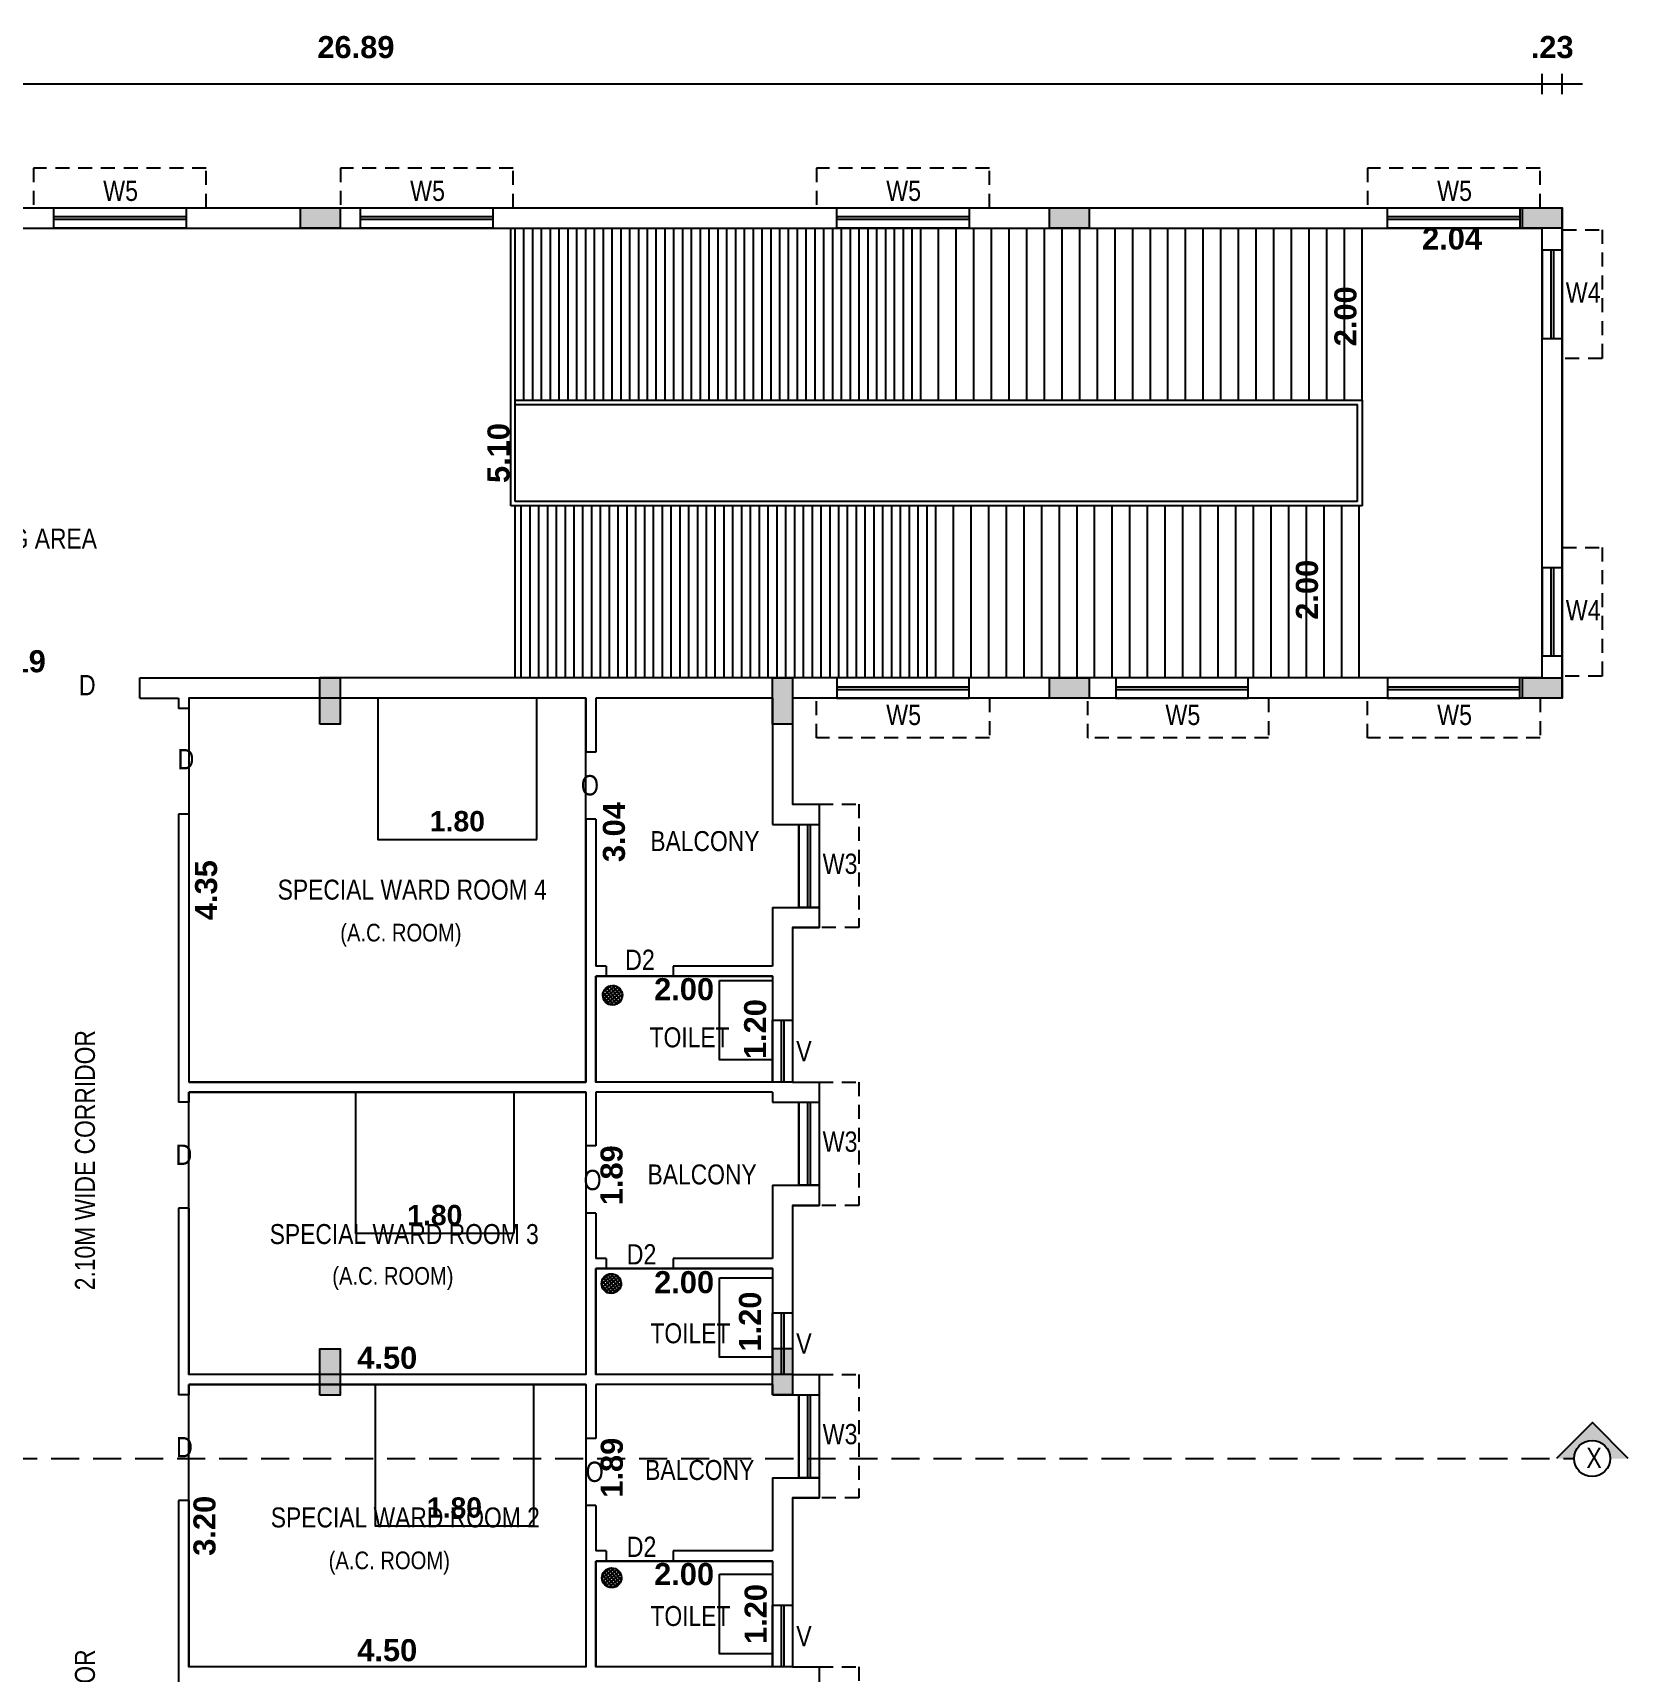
# Model space of a CAD drawing. Header units: metres. Extents: x 1336 to 1656, y -163 to -53.
# Drawn here: x 1515.92 to 1534.01, y -126.99 to -108.41 of the extents above; entities that cross this region are included whole.
import ezdxf

# ---------------------------------------------------------------- set-up
doc = ezdxf.new("R2010")
doc.units = ezdxf.units.M
doc.header["$PDMODE"] = 3
doc.header["$PDSIZE"] = -15
doc.linetypes.add('HIDDEN', pattern=[9.525, 6.35, -3.175])
for name, color, linetype in [('.', 7, 'Continuous'), ('BLK_1_FLR_2_BLT_UP_AREA', 12, 'Continuous'), ('BLK_1_FLR_2_REGULAR_ROOM_12', 7, 'Continuous'), ('BLK_1_FLR_2_REGULAR_ROOM_13', 7, 'Continuous'), ('BLK_1_FLR_2_REGULAR_ROOM_14', 7, 'Continuous'), ('BLK_1_FLR_2_ROOF_AREA', 54, 'Continuous'), ('BLK_1_FLR_2_ROOM_12_LIGHT_VENTILATION_1', 7, 'Continuous'), ('BLK_1_FLR_2_ROOM_13_LIGHT_VENTILATION_1', 7, 'Continuous'), ('BLK_1_FLR_2_ROOM_14_LIGHT_VENTILATION_1', 7, 'Continuous'), ('BLK_1_FLR_2_WASH', 60, 'Continuous'), ('BLK_1_FLR_2_WC_BATH', 3, 'Continuous'), ('TOILET_VENTILATION', 7, 'Continuous')]:
    doc.layers.add(name, color=color, linetype=linetype)
doc.styles.add('Ar Bold', font='arialbd.ttf')
doc.styles.add('style5', font='swissc.ttf')
doc.dimstyles.new('~dimensions', dxfattribs={"dimtxt": 0.25, "dimasz": 0.17, "dimexe": 0.05, "dimexo": 0.0625, "dimgap": 0.06, "dimtad": 1, "dimzin": 4, "dimdsep": 46, "dimtxsty": 'Ar Bold', "dimcen": 0.09, "dimse1": 1, "dimse2": 1, "dimsd1": 1, "dimsd2": 1, "dimclrt": 71, "dimadec": 0, "dimazin": 0, "dimtfac": 1, "dimtix": 1, "dimtofl": 0, "dimtmove": 2, "dimatfit": 3, "dimfxl": 0, "dimtolj": 1, "dimtzin": 0, "dimarcsym": 0})
pattern_1 = [(38.805684, (37.001736, -253.345343), (-0.0198971256, 0.02474200664), []), (128.805684, (37.001736, -253.345343), (-0.02474200664, -0.0198971256), [])]
pattern_2 = [(38.805684, (36.997586, -250.010665), (-0.0198971256, 0.02474200664), []), (128.805684, (36.997586, -250.010665), (-0.02474200664, -0.0198971256), [])]
pattern_3 = [(38.805684, (37.01211, -246.742898), (-0.0198971256, 0.02474200664), []), (128.805684, (37.01211, -246.742898), (-0.02474200664, -0.0198971256), [])]

# ---------------------------------------------------------------- blocks, each defined once
blk = doc.blocks.new('*D1265')
at = {"layer": 'Defpoints', "color": 0}
for p in [(1517.691, -126.934), (1522.191, -126.934), (1522.191, -126.934)]:
    blk.add_point(p, dxfattribs=at)
at = {"color": 71, "insert": (1519.941, -126.746), "char_height": 0.25, "attachment_point": 5, "style": 'Ar Bold'}
blk.add_mtext('\\A1;4.50', dxfattribs=at)
blk = doc.blocks.new('*D1267')
at = {"layer": 'Defpoints', "color": 0}
for p in [(1517.691, -123.734), (1518.059, -123.734), (1517.691, -126.934)]:
    blk.add_point(p, dxfattribs=at)
at = {"color": 71, "insert": (1517.871, -125.334), "char_height": 0.25, "attachment_point": 5, "rotation": 90, "style": 'Ar Bold'}
blk.add_mtext('\\A1;3.20', dxfattribs=at)
blk = doc.blocks.new('*D1269')
at = {"layer": 'Defpoints', "color": 0}
for p in [(1522.306, -125.734), (1524.306, -125.734), (1524.306, -126.07)]:
    blk.add_point(p, dxfattribs=at)
at = {"color": 71, "insert": (1523.306, -125.883), "char_height": 0.25, "attachment_point": 5, "style": 'Ar Bold'}
blk.add_mtext('\\A1;2.00', dxfattribs=at)
blk = doc.blocks.new('*D1270')
at = {"layer": 'Defpoints', "color": 0}
for p in [(1522.306, -123.734), (1522.676, -123.734), (1522.306, -125.619)]:
    blk.add_point(p, dxfattribs=at)
at = {"color": 71, "insert": (1522.488, -124.676), "char_height": 0.25, "attachment_point": 5, "rotation": 90, "style": 'Ar Bold'}
blk.add_mtext('\\A1;1.89', dxfattribs=at)
blk = doc.blocks.new('*D1271')
at = {"layer": 'Defpoints', "color": 0}
for p in [(1517.691, -123.619), (1522.191, -123.619), (1522.191, -123.619)]:
    blk.add_point(p, dxfattribs=at)
at = {"color": 71, "insert": (1519.941, -123.431), "char_height": 0.25, "attachment_point": 5, "style": 'Ar Bold'}
blk.add_mtext('\\A1;4.50', dxfattribs=at)
blk = doc.blocks.new('*D1272')
at = {"layer": 'Defpoints', "color": 0}
for p in [(1522.306, -122.419), (1524.306, -122.419), (1524.306, -122.762)]:
    blk.add_point(p, dxfattribs=at)
at = {"color": 71, "insert": (1523.306, -122.574), "char_height": 0.25, "attachment_point": 5, "style": 'Ar Bold'}
blk.add_mtext('\\A1;2.00', dxfattribs=at)
blk = doc.blocks.new('*D1273')
at = {"layer": 'Defpoints', "color": 0}
for p in [(1522.306, -120.419), (1522.673, -120.419), (1522.306, -122.304)]:
    blk.add_point(p, dxfattribs=at)
at = {"color": 71, "insert": (1522.485, -121.361), "char_height": 0.25, "attachment_point": 5, "rotation": 90, "style": 'Ar Bold'}
blk.add_mtext('\\A1;1.89', dxfattribs=at)
blk = doc.blocks.new('*D1274')
at = {"layer": 'Defpoints', "color": 0}
for p in [(1517.691, -115.954), (1518.023, -115.954), (1517.691, -120.304)]:
    blk.add_point(p, dxfattribs=at)
at = {"color": 71, "insert": (1517.889, -118.129), "char_height": 0.25, "attachment_point": 5, "rotation": 90, "style": 'Ar Bold'}
blk.add_mtext('\\A1;4.35', dxfattribs=at)
blk = doc.blocks.new('*D1275')
at = {"layer": 'Defpoints', "color": 0}
for p in [(1522.306, -119.104), (1524.306, -119.104), (1524.306, -119.441)]:
    blk.add_point(p, dxfattribs=at)
at = {"color": 71, "insert": (1523.306, -119.253), "char_height": 0.25, "attachment_point": 5, "style": 'Ar Bold'}
blk.add_mtext('\\A1;2.00', dxfattribs=at)
blk = doc.blocks.new('*D1276')
at = {"layer": 'Defpoints', "color": 0}
for p in [(1522.306, -115.954), (1522.7, -115.954), (1522.306, -118.989)]:
    blk.add_point(p, dxfattribs=at)
at = {"color": 71, "insert": (1522.512, -117.471), "char_height": 0.25, "attachment_point": 5, "rotation": 90, "style": 'Ar Bold'}
blk.add_mtext('\\A1;3.04', dxfattribs=at)
blk = doc.blocks.new('*D1299')
at = {"layer": 'Defpoints', "color": 0}
for p in [(1510.041, -115.724), (1521.226, -115.724), (1521.226, -115.724)]:
    blk.add_point(p, dxfattribs=at)
at = {"color": 71, "insert": (1515.634, -115.536), "char_height": 0.25, "attachment_point": 5, "style": 'Ar Bold'}
blk.add_mtext('\\A1;11.19', dxfattribs=at)
blk = doc.blocks.new('*D746')
at = {"layer": 'Defpoints', "color": 0}
for p in [(1506.141, -108.875), (1533.031, -108.762), (1533.031, -108.875)]:
    blk.add_point(p, dxfattribs=at)
at = {"color": 71, "insert": (1519.586, -108.574), "char_height": 0.25, "attachment_point": 5, "style": 'Ar Bold'}
blk.add_mtext('\\A1;26.89', dxfattribs=at)
blk = doc.blocks.new('*D747')
at = {"layer": 'Defpoints', "color": 0}
for p in [(1533.031, -108.875), (1533.261, -108.762), (1533.261, -108.875)]:
    blk.add_point(p, dxfattribs=at)
at = {"color": 71, "insert": (1533.146, -108.574), "char_height": 0.25, "attachment_point": 5, "style": 'Ar Bold'}
blk.add_mtext('\\A1;.23', dxfattribs=at)
blk = doc.blocks.new('*D750')
at = {"layer": 'Defpoints', "color": 0}
for p in [(1510.041, -115.724), (1521.226, -115.724), (1521.226, -115.724)]:
    blk.add_point(p, dxfattribs=at)
at = {"color": 71, "insert": (1515.634, -115.536), "char_height": 0.25, "attachment_point": 5, "style": 'Ar Bold'}
blk.add_mtext('\\A1;11.19', dxfattribs=at)
blk = doc.blocks.new('*D751')
at = {"layer": 'Defpoints', "color": 0}
for p in [(1510.041, -115.724), (1521.226, -115.724), (1521.226, -115.724)]:
    blk.add_point(p, dxfattribs=at)
at = {"color": 71, "insert": (1515.634, -115.536), "char_height": 0.25, "attachment_point": 5, "style": 'Ar Bold'}
blk.add_mtext('\\A1;11.19', dxfattribs=at)
blk = doc.blocks.new('*D799')
at = {"layer": 'Defpoints', "color": 0}
for p in [(1524.306, -125.734), (1524.306, -126.934), (1524.306, -126.934)]:
    blk.add_point(p, dxfattribs=at)
at = {"color": 71, "insert": (1524.119, -126.334), "char_height": 0.25, "attachment_point": 5, "rotation": 90, "style": 'Ar Bold'}
blk.add_mtext('\\A1;1.20', dxfattribs=at)
blk = doc.blocks.new('*D800')
at = {"layer": 'Defpoints', "color": 0}
for p in [(1524.306, -122.419), (1524.243, -123.619), (1524.306, -123.619)]:
    blk.add_point(p, dxfattribs=at)
at = {"color": 71, "insert": (1524.055, -123.019), "char_height": 0.25, "attachment_point": 5, "rotation": 90, "style": 'Ar Bold'}
blk.add_mtext('\\A1;1.20', dxfattribs=at)
blk = doc.blocks.new('*D801')
at = {"layer": 'Defpoints', "color": 0}
for p in [(1524.243, -119.104), (1524.243, -120.304), (1524.3, -120.304)]:
    blk.add_point(p, dxfattribs=at)
at = {"color": 71, "insert": (1524.113, -119.704), "char_height": 0.25, "attachment_point": 5, "rotation": 90, "style": 'Ar Bold'}
blk.add_mtext('\\A1;1.20', dxfattribs=at)
blk = doc.blocks.new('*D802')
at = {"layer": 'Defpoints', "color": 0}
for p in [(1521.391, -110.624), (1521.391, -110.624), (1521.391, -115.724)]:
    blk.add_point(p, dxfattribs=at)
at = {"color": 71, "insert": (1521.204, -113.174), "char_height": 0.25, "attachment_point": 5, "rotation": 90, "style": 'Ar Bold'}
blk.add_mtext('\\A1;5.10', dxfattribs=at)
blk = doc.blocks.new('*D803')
at = {"layer": 'Defpoints', "color": 0}
for p in [(1530.941, -110.624), (1530.991, -110.624), (1530.941, -112.624)]:
    blk.add_point(p, dxfattribs=at)
at = {"color": 71, "insert": (1530.804, -111.624), "char_height": 0.25, "attachment_point": 5, "rotation": 90, "style": 'Ar Bold'}
blk.add_mtext('\\A1;2.00', dxfattribs=at)
blk = doc.blocks.new('*D804')
at = {"layer": 'Defpoints', "color": 0}
for p in [(1530.941, -113.724), (1530.556, -115.724), (1530.941, -115.724)]:
    blk.add_point(p, dxfattribs=at)
at = {"color": 71, "insert": (1530.368, -114.724), "char_height": 0.25, "attachment_point": 5, "rotation": 90, "style": 'Ar Bold'}
blk.add_mtext('\\A1;2.00', dxfattribs=at)
blk = doc.blocks.new('*D805')
at = {"layer": 'Defpoints', "color": 0}
for p in [(1530.991, -110.624), (1533.031, -110.624), (1533.031, -110.932)]:
    blk.add_point(p, dxfattribs=at)
at = {"color": 71, "insert": (1532.011, -110.744), "char_height": 0.25, "attachment_point": 5, "style": 'Ar Bold'}
blk.add_mtext('\\A1;2.04', dxfattribs=at)

msp = doc.modelspace()

# ---------------------------------------------------------------- hatches: boundary and pattern name
at = {"layer": '.'}
h = msp.add_hatch(color=256, dxfattribs=at)
h.dxf.hatch_style = 1
h.paths.add_polyline_path([(1518.9562, -110.3938), (1518.9562, -110.6238), (1519.4062, -110.6238), (1519.4062, -110.3938)])
h = msp.add_hatch(color=256, dxfattribs=at)
h.dxf.hatch_style = 1
h.paths.add_polyline_path([(1527.4492, -110.3938), (1527.4492, -110.6238), (1527.8992, -110.6238), (1527.8992, -110.3938)])
h = msp.add_hatch(color=256, dxfattribs=at)
h.dxf.hatch_style = 1
h.paths.add_polyline_path([(1532.8112, -110.3938), (1532.8112, -110.6238), (1533.2612, -110.6238), (1533.2612, -110.3938)])
h = msp.add_hatch(color=256, dxfattribs=at)
h.dxf.hatch_style = 1
h.paths.add_polyline_path([(1519.4062, -115.7238), (1519.1762, -115.7238), (1519.1762, -116.2488), (1519.4062, -116.2488)])
h = msp.add_hatch(color=256, dxfattribs=at)
h.dxf.hatch_style = 1
h.paths.add_polyline_path([(1524.5362, -115.7238), (1524.3062, -115.7238), (1524.3062, -116.2488), (1524.5362, -116.2488)])
h = msp.add_hatch(color=256, dxfattribs=at)
h.dxf.hatch_style = 1
h.paths.add_polyline_path([(1527.4492, -115.7238), (1527.4492, -115.9538), (1527.8992, -115.9538), (1527.8992, -115.7238)])
h = msp.add_hatch(color=256, dxfattribs=at)
h.dxf.hatch_style = 1
h.paths.add_polyline_path([(1532.8112, -115.7238), (1532.8112, -115.9538), (1533.2612, -115.9538), (1533.2612, -115.7238)])
h = msp.add_hatch(color=256, dxfattribs=at)
h.dxf.hatch_style = 1
h.paths.add_polyline_path([(1519.4062, -123.3288), (1519.1762, -123.3288), (1519.1762, -123.8538), (1519.4062, -123.8538)])
h = msp.add_hatch(color=256, dxfattribs=at)
h.dxf.hatch_style = 1
h.paths.add_polyline_path([(1524.5362, -123.3238), (1524.3062, -123.3238), (1524.3062, -123.8488), (1524.5362, -123.8488)])
msp.add_hatch(color=256).paths.add_polyline_path([(1533.6014, -124.165), (1533.1947, -124.5717), (1533.3934, -124.5717, -1), (1533.8027, -124.5717), (1534.008, -124.5717)])
at = {"layer": 'BLK_1_FLR_2_WASH'}
h = msp.add_hatch(dxfattribs=at)
h.set_pattern_fill('ANSI37', color=60, scale=0.01, angle=-6.19432)
h.set_pattern_definition(pattern_3)
edge = h.paths.add_edge_path()
edge.add_arc((1522.4957, -119.3208), 0.1112, 11.71868, 371.71868)
h.paths.add_polyline_path([(1522.474, -119.2823), (1522.6065, -119.3123), (1522.4582, -119.279), (1522.4741, -119.283)], flags=16)
h = msp.add_hatch(dxfattribs=at)
h.set_pattern_fill('ANSI37', color=60, scale=0.01, angle=-6.19432)
h.set_pattern_definition(pattern_3)
edge = h.paths.add_edge_path()
edge.add_arc((1522.4957, -119.3208), 0.1112, 11.71868, 371.71868)
h.paths.add_polyline_path([(1522.474, -119.2823), (1522.6065, -119.3123), (1522.4582, -119.279), (1522.4741, -119.283)], flags=16)
h = msp.add_hatch(dxfattribs=at)
h.set_pattern_fill('ANSI37', color=60, scale=0.01, angle=-6.19432)
h.set_pattern_definition(pattern_2)
edge = h.paths.add_edge_path()
edge.add_arc((1522.4811, -122.5886), 0.1112, 11.71868, 371.71868)
h.paths.add_polyline_path([(1522.4595, -122.55), (1522.592, -122.5801), (1522.4437, -122.5467), (1522.4596, -122.5507)], flags=16)
h = msp.add_hatch(dxfattribs=at)
h.set_pattern_fill('ANSI37', color=60, scale=0.01, angle=-6.19432)
h.set_pattern_definition(pattern_2)
edge = h.paths.add_edge_path()
edge.add_arc((1522.4811, -122.5886), 0.1112, 11.71868, 371.71868)
h.paths.add_polyline_path([(1522.4595, -122.55), (1522.592, -122.5801), (1522.4437, -122.5467), (1522.4596, -122.5507)], flags=16)
h = msp.add_hatch(dxfattribs=at)
h.set_pattern_fill('ANSI37', color=60, scale=0.01, angle=-6.19432)
h.set_pattern_definition(pattern_1)
edge = h.paths.add_edge_path()
edge.add_arc((1522.4853, -125.9232), 0.1112, 11.71868, 371.71868)
h.paths.add_polyline_path([(1522.4636, -125.8847), (1522.5962, -125.9147), (1522.4479, -125.8814), (1522.4638, -125.8854)], flags=16)
h = msp.add_hatch(dxfattribs=at)
h.set_pattern_fill('ANSI37', color=60, scale=0.01, angle=-6.19432)
h.set_pattern_definition(pattern_1)
edge = h.paths.add_edge_path()
edge.add_arc((1522.4853, -125.9232), 0.1112, 11.71868, 371.71868)
h.paths.add_polyline_path([(1522.4636, -125.8847), (1522.5962, -125.9147), (1522.4479, -125.8814), (1522.4638, -125.8854)], flags=16)

# ---------------------------------------------------------------- linework, layer by layer
at = {"color": 4}
for p, q in [((1533.0312, -109.1047), (1533.0312, -108.8747)), ((1533.2612, -109.1047), (1533.2612, -108.8747)), ((1505.6812, -108.9897), (1533.4912, -108.9897)), ((1516.1599, -110.4938), (1517.6599, -110.4938)), ((1516.1599, -110.5238), (1517.6599, -110.5238)), ((1519.6394, -110.4938), (1521.1394, -110.4938)), ((1519.6394, -110.5238), (1521.1394, -110.5238)), ((1525.0362, -110.4938), (1526.5362, -110.4938)), ((1525.0362, -110.5238), (1526.5362, -110.5238)), ((1531.2812, -110.4938), (1532.7812, -110.4938)), ((1531.2812, -110.5238), (1532.7812, -110.5238)), ((1533.1312, -110.8738), (1533.1312, -111.8738)), ((1533.1612, -110.8738), (1533.1612, -111.8738)), ((1533.1312, -114.4738), (1533.1312, -115.4738)), ((1533.1612, -114.4738), (1533.1612, -115.4738)), ((1525.0362, -115.8238), (1526.5362, -115.8238)), ((1525.0362, -115.8538), (1526.5362, -115.8538)), ((1528.2012, -115.8238), (1529.7012, -115.8238)), ((1528.2012, -115.8538), (1529.7012, -115.8538)), ((1531.2812, -115.8238), (1532.7812, -115.8238)), ((1531.2812, -115.8538), (1532.7812, -115.8538)), ((1524.6062, -117.3838), (1524.6062, -118.3238)), ((1524.7062, -117.3838), (1524.7062, -118.3238)), ((1524.7362, -117.3838), (1524.7362, -118.3238)), ((1524.6062, -120.5338), (1524.6062, -121.4738)), ((1524.7062, -120.5338), (1524.7062, -121.4738)), ((1524.7362, -120.5338), (1524.7362, -121.4738)), ((1524.6062, -123.8488), (1524.6062, -124.7888)), ((1524.7062, -123.8488), (1524.7062, -124.7888)), ((1524.7362, -123.8488), (1524.7362, -124.7888))]:
    msp.add_line(p, q, dxfattribs=at)
at = {"color": 1}
for p, q in [((1505.9112, -110.3938), (1533.2612, -110.3938)), ((1533.2612, -115.9538), (1533.2612, -110.3938)), ((1506.1412, -110.6238), (1533.0312, -110.6238)), ((1533.0312, -115.7238), (1533.0312, -110.6238)), ((1533.0312, -115.7238), (1533.0312, -110.6238)), ((1517.1362, -115.7238), (1519.1762, -115.7238)), ((1517.1362, -115.9538), (1517.1362, -115.7238)), ((1533.0312, -115.7238), (1519.1762, -115.7238)), ((1517.1362, -115.9538), (1517.5762, -115.9538)), ((1517.5762, -115.9538), (1517.5762, -116.0688)), ((1522.1862, -115.9538), (1517.6912, -115.9538)), ((1517.6912, -115.9538), (1517.6912, -116.0688)), ((1522.1912, -115.9538), (1520.3312, -115.9538)), ((1522.1912, -115.9538), (1522.1912, -116.5638)), ((1524.3062, -115.9538), (1522.3062, -115.9538)), ((1524.3062, -115.9538), (1522.3062, -115.9538)), ((1522.3062, -115.9538), (1522.3062, -116.5638)), ((1524.3062, -115.9538), (1524.3062, -117.3838)), ((1524.5362, -115.9538), (1524.5362, -117.1538)), ((1533.2612, -115.9538), (1524.5362, -115.9538)), ((1517.6912, -116.0688), (1517.5762, -116.0688)), ((1522.3062, -116.5638), (1522.1912, -116.5638)), ((1524.5362, -117.1538), (1524.8362, -117.1538)), ((1524.8362, -117.1538), (1524.8362, -117.3838)), ((1517.5762, -117.2688), (1517.5762, -120.5338)), ((1517.6912, -117.2688), (1517.5762, -117.2688)), ((1517.6912, -117.2688), (1517.6912, -120.3038)), ((1522.1912, -117.3238), (1522.1912, -120.3038)), ((1522.3062, -117.3238), (1522.1912, -117.3238)), ((1522.3062, -117.3238), (1522.3062, -118.9888)), ((1524.3062, -117.3838), (1524.8362, -117.3838)), ((1524.3062, -118.3238), (1524.3062, -118.9888)), ((1524.3062, -118.3238), (1524.8362, -118.3238)), ((1524.8362, -118.3238), (1524.8362, -118.5538)), ((1524.5362, -118.5538), (1524.5362, -120.3038)), ((1524.5362, -118.5538), (1524.8362, -118.5538)), ((1522.4212, -118.9888), (1522.3062, -118.9888)), ((1522.3062, -119.1038), (1522.3062, -120.3038)), ((1524.3062, -119.1038), (1522.3062, -119.1038)), ((1522.4212, -118.9888), (1522.4212, -119.1038)), ((1524.3062, -118.9888), (1523.1812, -118.9888)), ((1523.1812, -118.9888), (1523.1812, -119.1038)), ((1524.3062, -119.1038), (1524.3062, -120.3038)), ((1522.1912, -120.3038), (1517.6912, -120.3038)), ((1517.6912, -120.4188), (1517.6912, -120.5338)), ((1522.1912, -120.4188), (1517.6912, -120.4188)), ((1522.1912, -120.4188), (1522.1912, -121.0288)), ((1524.3062, -120.3038), (1522.3062, -120.3038)), ((1524.3062, -120.4188), (1522.3062, -120.4188)), ((1522.3062, -120.4188), (1522.3062, -121.0288)), ((1524.3062, -120.4188), (1524.3062, -120.5338)), ((1524.5362, -120.3038), (1524.8362, -120.3038)), ((1524.8362, -120.3038), (1524.8362, -120.5338)), ((1517.6912, -120.5338), (1517.5762, -120.5338)), ((1524.3062, -120.5338), (1524.8362, -120.5338)), ((1522.3062, -121.0288), (1522.1912, -121.0288)), ((1524.3062, -121.4738), (1524.3062, -122.3038)), ((1524.3062, -121.4738), (1524.8362, -121.4738)), ((1524.8362, -121.4738), (1524.8362, -121.7038)), ((1524.5362, -121.7038), (1524.5362, -123.6188)), ((1524.5362, -121.7038), (1524.8362, -121.7038)), ((1517.5762, -121.7338), (1517.5762, -123.8488)), ((1517.6912, -121.7338), (1517.5762, -121.7338)), ((1517.6912, -121.7338), (1517.6912, -123.6188)), ((1522.1912, -121.7888), (1522.1912, -123.6188)), ((1522.3062, -121.7888), (1522.1912, -121.7888)), ((1522.3062, -121.7888), (1522.3062, -122.3038)), ((1522.4212, -122.3038), (1522.3062, -122.3038)), ((1522.3062, -122.4188), (1522.3062, -123.6188)), ((1524.3062, -122.4188), (1522.3062, -122.4188)), ((1522.4212, -122.3038), (1522.4212, -122.4188)), ((1524.3062, -122.3038), (1523.1812, -122.3038)), ((1523.1812, -122.3038), (1523.1812, -122.4188)), ((1524.3062, -122.4188), (1524.3062, -123.6188)), ((1522.1912, -123.6188), (1517.6912, -123.6188)), ((1517.6912, -123.7338), (1517.6912, -123.8488)), ((1522.1912, -123.7338), (1517.6912, -123.7338)), ((1522.1912, -123.7338), (1522.1912, -124.3438)), ((1524.3062, -123.6188), (1522.3062, -123.6188)), ((1524.3062, -123.7338), (1522.3062, -123.7338)), ((1522.3062, -123.7338), (1522.3062, -124.3438)), ((1524.3062, -123.7338), (1524.3062, -123.8488)), ((1524.3062, -123.7338), (1524.3062, -123.8488)), ((1524.5362, -123.6188), (1524.8362, -123.6188)), ((1524.8362, -123.6188), (1524.8362, -123.8488)), ((1517.6912, -123.8488), (1517.5762, -123.8488)), ((1524.3062, -123.8488), (1524.8362, -123.8488)), ((1522.3062, -124.3438), (1522.1912, -124.3438)), ((1524.3062, -124.7888), (1524.3062, -125.6188)), ((1524.3062, -124.7888), (1524.8362, -124.7888)), ((1524.8362, -124.7888), (1524.8362, -125.0188)), ((1517.5762, -125.0488), (1517.5762, -127.1638)), ((1517.6912, -125.0488), (1517.5762, -125.0488)), ((1517.6912, -125.0488), (1517.6912, -126.9338)), ((1524.5362, -125.0188), (1524.5362, -126.9338)), ((1524.5362, -125.0188), (1524.8362, -125.0188)), ((1522.1912, -125.1038), (1522.1912, -126.9338)), ((1522.3062, -125.1038), (1522.1912, -125.1038)), ((1522.3062, -125.1038), (1522.3062, -125.6188)), ((1522.4212, -125.6188), (1522.3062, -125.6188)), ((1522.4212, -125.6188), (1522.4212, -125.7338)), ((1524.3062, -125.6188), (1523.1812, -125.6188)), ((1523.1812, -125.6188), (1523.1812, -125.7338)), ((1522.3062, -125.7338), (1522.3062, -126.9338)), ((1524.3062, -125.7338), (1522.3062, -125.7338)), ((1524.3062, -125.7338), (1524.3062, -126.9338)), ((1522.1912, -126.9338), (1517.6912, -126.9338)), ((1524.3062, -126.9338), (1522.3062, -126.9338)), ((1524.5362, -126.9338), (1524.8362, -126.9338)), ((1524.8362, -126.9338), (1524.8362, -127.1638))]:
    msp.add_line(p, q, dxfattribs=at)
for p, q in [((1521.3412, -113.7738), (1521.3412, -110.6238)), ((1521.3912, -113.7238), (1521.3912, -110.6238)), ((1521.3912, -112.5738), (1530.9912, -112.5738)), ((1530.9912, -112.5738), (1530.9912, -113.7738)), ((1521.3912, -112.6238), (1530.9412, -112.6238)), ((1530.9412, -113.7238), (1530.9412, -112.6238)), ((1530.9412, -113.7238), (1521.3912, -113.7238)), ((1530.9912, -113.7738), (1521.3412, -113.7738)), ((1521.3912, -115.7238), (1521.3912, -113.7738))]:
    msp.add_line(p, q)
at = {"color": 252}
for p, q in [((1521.4912, -112.5738), (1521.4912, -110.6238)), ((1521.5912, -112.5738), (1521.5912, -110.6238)), ((1521.6912, -112.5738), (1521.6912, -110.6238)), ((1521.7912, -112.5738), (1521.7912, -110.6238)), ((1521.8912, -112.5738), (1521.8912, -110.6238)), ((1521.9912, -112.5738), (1521.9912, -110.6238)), ((1522.0912, -112.5738), (1522.0912, -110.6238)), ((1522.1912, -112.5738), (1522.1912, -110.6238)), ((1522.2912, -112.5738), (1522.2912, -110.6238)), ((1522.3912, -112.5738), (1522.3912, -110.6238)), ((1522.4912, -112.5738), (1522.4912, -110.6238)), ((1522.5912, -112.5738), (1522.5912, -110.6238)), ((1522.6912, -112.5738), (1522.6912, -110.6238)), ((1522.7912, -112.5738), (1522.7912, -110.6238)), ((1522.8912, -112.5738), (1522.8912, -110.6238)), ((1522.9912, -112.5738), (1522.9912, -110.6238)), ((1523.0912, -112.5738), (1523.0912, -110.6238)), ((1523.1912, -112.5738), (1523.1912, -110.6238)), ((1523.2912, -112.5738), (1523.2912, -110.6238)), ((1523.2912, -112.5738), (1523.2912, -110.6238)), ((1523.3912, -112.5738), (1523.3912, -110.6238)), ((1523.4912, -112.5738), (1523.4912, -110.6238)), ((1523.5912, -112.5738), (1523.5912, -110.6238)), ((1523.6912, -112.5738), (1523.6912, -110.6238)), ((1523.7912, -112.5738), (1523.7912, -110.6238)), ((1523.8912, -112.5738), (1523.8912, -110.6238)), ((1523.9912, -112.5738), (1523.9912, -110.6238)), ((1524.0912, -112.5738), (1524.0912, -110.6238)), ((1524.1912, -112.5738), (1524.1912, -110.6238)), ((1524.2912, -112.5738), (1524.2912, -110.6238)), ((1524.3912, -112.5738), (1524.3912, -110.6238)), ((1524.4912, -112.5738), (1524.4912, -110.6238)), ((1524.5912, -112.5738), (1524.5912, -110.6238)), ((1524.6912, -112.5738), (1524.6912, -110.6238)), ((1524.7912, -112.5738), (1524.7912, -110.6238)), ((1524.8912, -112.5738), (1524.8912, -110.6238)), ((1524.9912, -112.5738), (1524.9912, -110.6238)), ((1525.0912, -112.5738), (1525.0912, -110.6238)), ((1525.1912, -112.5738), (1525.1912, -110.6238)), ((1525.2912, -112.5738), (1525.2912, -110.6238)), ((1525.3912, -112.5738), (1525.3912, -110.6238)), ((1525.4912, -112.5738), (1525.4912, -110.6238)), ((1525.5912, -112.5738), (1525.5912, -110.6238)), ((1525.6912, -112.5738), (1525.6912, -110.6238)), ((1525.7912, -112.5738), (1525.7912, -110.6238)), ((1525.8912, -112.5738), (1525.8912, -110.6238)), ((1525.9912, -112.5738), (1525.9912, -110.6238)), ((1526.1912, -112.5738), (1526.1912, -110.6238)), ((1526.3912, -112.5738), (1526.3912, -110.6238)), ((1526.5912, -112.5738), (1526.5912, -110.6238)), ((1526.7912, -112.5738), (1526.7912, -110.6238)), ((1526.9912, -112.5738), (1526.9912, -110.6238)), ((1527.1912, -112.5738), (1527.1912, -110.6238)), ((1527.3912, -112.5738), (1527.3912, -110.6238)), ((1527.5912, -112.5738), (1527.5912, -110.6238)), ((1527.7912, -112.5738), (1527.7912, -110.6238)), ((1527.9912, -112.5738), (1527.9912, -110.6238)), ((1528.1912, -112.5738), (1528.1912, -110.6238)), ((1528.3912, -112.5738), (1528.3912, -110.6238)), ((1528.5912, -112.5738), (1528.5912, -110.6238)), ((1528.7912, -112.5738), (1528.7912, -110.6238)), ((1528.9912, -112.5738), (1528.9912, -110.6238)), ((1529.1912, -112.5738), (1529.1912, -110.6238)), ((1529.3912, -112.5738), (1529.3912, -110.6238)), ((1529.5912, -112.5738), (1529.5912, -110.6238)), ((1529.7912, -112.5738), (1529.7912, -110.6238)), ((1529.9912, -112.5738), (1529.9912, -110.6238)), ((1530.1912, -112.5738), (1530.1912, -110.6238)), ((1530.3912, -112.5738), (1530.3912, -110.6238)), ((1530.5912, -112.5738), (1530.5912, -110.6238)), ((1530.7912, -112.5738), (1530.7912, -110.6238)), ((1530.9912, -112.5738), (1530.9912, -110.6238)), ((1521.4562, -113.7738), (1521.4562, -115.7238)), ((1521.5562, -113.7738), (1521.5562, -115.7238)), ((1521.6562, -113.7738), (1521.6562, -115.7238)), ((1521.7562, -113.7738), (1521.7562, -115.7238)), ((1521.8562, -113.7738), (1521.8562, -115.7238)), ((1521.9562, -113.7738), (1521.9562, -115.7238)), ((1522.0562, -113.7738), (1522.0562, -115.7238)), ((1522.1562, -113.7738), (1522.1562, -115.7238)), ((1522.2562, -113.7738), (1522.2562, -115.7238)), ((1522.3562, -113.7738), (1522.3562, -115.7238)), ((1522.4562, -113.7738), (1522.4562, -115.7238)), ((1522.5562, -113.7738), (1522.5562, -115.7238)), ((1522.6562, -113.7738), (1522.6562, -115.7238)), ((1522.7562, -113.7738), (1522.7562, -115.7238)), ((1522.8562, -113.7738), (1522.8562, -115.7238)), ((1522.9562, -113.7738), (1522.9562, -115.7238)), ((1523.0562, -113.7738), (1523.0562, -115.7238)), ((1523.1562, -113.7738), (1523.1562, -115.7238)), ((1523.2562, -113.7738), (1523.2562, -115.7238)), ((1523.3562, -113.7738), (1523.3562, -115.7238)), ((1523.4562, -113.7738), (1523.4562, -115.7238)), ((1523.4562, -113.7738), (1523.4562, -115.7238)), ((1523.5562, -113.7738), (1523.5562, -115.7238)), ((1523.6562, -113.7738), (1523.6562, -115.7238)), ((1523.7562, -113.7738), (1523.7562, -115.7238)), ((1523.8562, -113.7738), (1523.8562, -115.7238)), ((1523.9562, -113.7738), (1523.9562, -115.7238)), ((1524.0562, -113.7738), (1524.0562, -115.7238)), ((1524.1562, -113.7738), (1524.1562, -115.7238)), ((1524.2562, -113.7738), (1524.2562, -115.7238)), ((1524.3562, -113.7738), (1524.3562, -115.7238)), ((1524.4562, -113.7738), (1524.4562, -115.7238)), ((1524.5562, -113.7738), (1524.5562, -115.7238)), ((1524.6562, -113.7738), (1524.6562, -115.7238)), ((1524.7562, -113.7738), (1524.7562, -115.7238)), ((1524.8562, -113.7738), (1524.8562, -115.7238)), ((1524.9562, -113.7738), (1524.9562, -115.7238)), ((1525.0562, -113.7738), (1525.0562, -115.7238)), ((1525.1562, -113.7738), (1525.1562, -115.7238)), ((1525.2562, -113.7738), (1525.2562, -115.7238)), ((1525.3562, -113.7738), (1525.3562, -115.7238)), ((1525.4562, -113.7738), (1525.4562, -115.7238)), ((1525.5562, -113.7738), (1525.5562, -115.7238)), ((1525.6562, -113.7738), (1525.6562, -115.7238)), ((1525.7562, -113.7738), (1525.7562, -115.7238)), ((1525.8562, -113.7738), (1525.8562, -115.7238)), ((1525.9562, -113.7738), (1525.9562, -115.7238)), ((1526.0562, -113.7738), (1526.0562, -115.7238)), ((1526.1562, -113.7738), (1526.1562, -115.7238)), ((1526.3562, -113.7738), (1526.3562, -115.7238)), ((1526.5562, -113.7738), (1526.5562, -115.7238)), ((1526.7562, -113.7738), (1526.7562, -115.7238)), ((1526.9562, -113.7738), (1526.9562, -115.7238)), ((1527.1562, -113.7738), (1527.1562, -115.7238)), ((1527.3562, -113.7738), (1527.3562, -115.7238)), ((1527.5562, -113.7738), (1527.5562, -115.7238)), ((1527.7562, -113.7738), (1527.7562, -115.7238)), ((1527.9562, -113.7738), (1527.9562, -115.7238)), ((1528.1562, -113.7738), (1528.1562, -115.7238)), ((1528.3562, -113.7738), (1528.3562, -115.7238)), ((1528.5562, -113.7738), (1528.5562, -115.7238)), ((1528.7562, -113.7738), (1528.7562, -115.7238)), ((1528.9562, -113.7738), (1528.9562, -115.7238)), ((1529.1562, -113.7738), (1529.1562, -115.7238)), ((1529.3562, -113.7738), (1529.3562, -115.7238)), ((1529.5562, -113.7738), (1529.5562, -115.7238)), ((1529.7562, -113.7738), (1529.7562, -115.7238)), ((1529.9562, -113.7738), (1529.9562, -115.7238)), ((1530.1562, -113.7738), (1530.1562, -115.7238)), ((1530.3562, -113.7738), (1530.3562, -115.7238)), ((1530.5562, -113.7738), (1530.5562, -115.7238)), ((1530.7562, -113.7738), (1530.7562, -115.7238)), ((1530.9562, -113.7738), (1530.9562, -115.7238))]:
    msp.add_line(p, q, dxfattribs=at)
at = {"color": 4, "linetype": 'HIDDEN', "ltscale": 0.8}
for p, q in [((1524.4062, -119.6038), (1524.4062, -120.3038)), ((1524.4362, -119.6038), (1524.4362, -120.3038)), ((1524.4062, -122.9188), (1524.4062, -123.6188)), ((1524.4362, -122.9188), (1524.4362, -123.6188)), ((1524.4062, -126.2338), (1524.4062, -126.9338)), ((1524.4362, -126.2338), (1524.4362, -126.9338))]:
    msp.add_line(p, q, dxfattribs=at)
at = {"color": 4, "linetype": 'HIDDEN', "ltscale": 0.05}
msp.add_line((1505.653, -124.5717), (1533.3934, -124.5717), dxfattribs=at)
at = {"color": 4, "linetype": 'HIDDEN', "ltscale": 0.025}
for points in [[(1517.8899, -110.3938), (1517.8899, -109.9438), (1515.9399, -109.9438), (1515.9299, -109.9438), (1515.9299, -110.3938)], [(1521.3694, -110.3938), (1521.3694, -109.9438), (1519.4194, -109.9438), (1519.4094, -109.9438), (1519.4094, -110.3938)], [(1526.7662, -110.3938), (1526.7662, -109.9438), (1524.8162, -109.9438), (1524.8062, -109.9438), (1524.8062, -110.3938)], [(1533.0112, -110.3938), (1533.0112, -109.9438), (1531.0612, -109.9438), (1531.0512, -109.9438), (1531.0512, -110.3938)], [(1533.2612, -110.6438), (1533.7112, -110.6438), (1533.7112, -112.0938), (1533.7112, -112.1038), (1533.2612, -112.1038)], [(1533.2612, -114.2438), (1533.7112, -114.2438), (1533.7112, -115.6938), (1533.7112, -115.7038), (1533.2612, -115.7038)], [(1526.7662, -115.9538), (1526.7662, -116.4038), (1524.8162, -116.4038), (1524.8062, -116.4038), (1524.8062, -115.9538)], [(1529.9312, -115.9538), (1529.9312, -116.4038), (1527.8912, -116.4038), (1527.8812, -116.4038), (1527.8812, -115.9538)], [(1533.0112, -115.9538), (1533.0112, -116.4038), (1531.0612, -116.4038), (1531.0512, -116.4038), (1531.0512, -115.9538)], [(1524.8362, -117.1538), (1525.2862, -117.1538), (1525.2862, -118.5438), (1525.2862, -118.5538), (1524.8362, -118.5538)], [(1524.8362, -120.3038), (1525.2862, -120.3038), (1525.2862, -121.6938), (1525.2862, -121.7038), (1524.8362, -121.7038)], [(1524.8362, -123.6188), (1525.2862, -123.6188), (1525.2862, -125.0088), (1525.2862, -125.0188), (1524.8362, -125.0188)], [(1524.8362, -126.9338), (1525.2862, -126.9338), (1525.2862, -128.3238), (1525.2862, -128.3338), (1524.8362, -128.3338)]]:
    msp.add_lwpolyline(points, dxfattribs=at)
at = {"color": 4}
for points in [[(1516.1599, -110.3938), (1517.6599, -110.3938), (1517.6599, -110.6238), (1516.1599, -110.6238)], [(1519.6394, -110.3938), (1521.1394, -110.3938), (1521.1394, -110.6238), (1519.6394, -110.6238)], [(1525.0362, -110.3938), (1526.5362, -110.3938), (1526.5362, -110.6238), (1525.0362, -110.6238)], [(1531.2812, -110.3938), (1532.7812, -110.3938), (1532.7812, -110.6238), (1531.2812, -110.6238)], [(1533.0312, -110.8738), (1533.0312, -111.8738), (1533.2612, -111.8738), (1533.2612, -110.8738)], [(1533.0312, -114.4738), (1533.0312, -115.4738), (1533.2612, -115.4738), (1533.2612, -114.4738)], [(1525.0362, -115.9538), (1526.5362, -115.9538), (1526.5362, -115.7238), (1525.0362, -115.7238)], [(1528.2012, -115.9538), (1529.7012, -115.9538), (1529.7012, -115.7238), (1528.2012, -115.7238)], [(1531.2812, -115.9538), (1532.7812, -115.9538), (1532.7812, -115.7238), (1531.2812, -115.7238)], [(1524.8362, -117.3838), (1524.8362, -118.3238), (1524.6062, -118.3238), (1524.6062, -117.3838)], [(1524.5362, -119.6038), (1524.5362, -120.3038), (1524.3062, -120.3038), (1524.3062, -119.6038)], [(1524.8362, -120.5338), (1524.8362, -121.4738), (1524.6062, -121.4738), (1524.6062, -120.5338)], [(1524.5362, -122.9188), (1524.5362, -123.6188), (1524.3062, -123.6188), (1524.3062, -122.9188)], [(1524.8362, -123.8488), (1524.8362, -124.7888), (1524.6062, -124.7888), (1524.6062, -123.8488)], [(1524.5362, -126.2338), (1524.5362, -126.9338), (1524.3062, -126.9338), (1524.3062, -126.2338)]]:
    msp.add_lwpolyline(points, close=True, dxfattribs=at)
at = {"color": 1}
for points in [[(1518.9562, -110.3938), (1519.4062, -110.3938), (1519.4062, -110.6238), (1518.9562, -110.6238), (1518.9562, -110.3938)], [(1527.4492, -110.3938), (1527.8992, -110.3938), (1527.8992, -110.6238), (1527.4492, -110.6238), (1527.4492, -110.3938)], [(1532.8112, -110.3938), (1533.2612, -110.3938), (1533.2612, -110.6238), (1532.8112, -110.6238), (1532.8112, -110.3938)], [(1519.1762, -116.2488), (1519.1762, -115.7238), (1519.4062, -115.7238), (1519.4062, -116.2488), (1519.1762, -116.2488)], [(1524.3062, -116.2488), (1524.3062, -115.7238), (1524.5362, -115.7238), (1524.5362, -116.2488), (1524.3062, -116.2488)], [(1527.4492, -115.7238), (1527.8992, -115.7238), (1527.8992, -115.9538), (1527.4492, -115.9538), (1527.4492, -115.7238)], [(1532.8112, -115.7238), (1533.2612, -115.7238), (1533.2612, -115.9538), (1532.8112, -115.9538), (1532.8112, -115.7238)], [(1519.1762, -123.8538), (1519.1762, -123.3288), (1519.4062, -123.3288), (1519.4062, -123.8538), (1519.1762, -123.8538)], [(1524.3062, -123.8488), (1524.3062, -123.3238), (1524.5362, -123.3238), (1524.5362, -123.8488), (1524.3062, -123.8488)]]:
    msp.add_lwpolyline(points, dxfattribs=at)
msp.add_lwpolyline([(1534.008, -124.5717), (1533.6014, -124.165), (1533.1947, -124.5717)])
msp.add_circle((1533.5981, -124.5717), 0.2046)
at = {"layer": 'BLK_1_FLR_2_BLT_UP_AREA', "color": 12}
msp.add_lwpolyline([(1505.9112, -110.3938), (1533.2612, -110.3938), (1533.2612, -115.9538), (1524.5362, -115.9538), (1524.5362, -117.1538), (1524.8362, -117.1538), (1524.8362, -118.5538), (1524.5362, -118.5538), (1524.5362, -120.3038), (1524.8362, -120.3038), (1524.8362, -121.7038), (1524.5362, -121.7038), (1524.5362, -123.6188), (1524.8362, -123.6188), (1524.8362, -125.0188), (1524.5362, -125.0188), (1524.5362, -126.9338), (1524.8362, -126.9338), (1524.8362, -128.3338)], dxfattribs=at)
at = {"layer": 'BLK_1_FLR_2_REGULAR_ROOM_12', "color": 2}
msp.add_lwpolyline([(1517.6912, -120.3038), (1522.1912, -120.3038), (1522.1912, -115.9538), (1517.6912, -115.9538)], close=True, dxfattribs=at)
at = {"layer": 'BLK_1_FLR_2_REGULAR_ROOM_13', "color": 2}
msp.add_lwpolyline([(1517.6912, -120.4188), (1522.1912, -120.4188), (1522.1912, -123.6188), (1517.6912, -123.6188)], close=True, dxfattribs=at)
at = {"layer": 'BLK_1_FLR_2_REGULAR_ROOM_14', "color": 2}
msp.add_lwpolyline([(1517.6912, -123.7338), (1522.1912, -123.7338), (1522.1912, -126.9338), (1517.6912, -126.9338)], close=True, dxfattribs=at)
at = {"layer": 'BLK_1_FLR_2_ROOF_AREA', "color": 54}
msp.add_lwpolyline([(1505.9112, -110.3938), (1533.2612, -110.3938), (1533.2612, -115.9538), (1524.5362, -115.9538), (1524.5362, -117.1538), (1524.8362, -117.1538), (1524.8362, -118.5538), (1524.5362, -118.5538), (1524.5362, -120.3038), (1524.8362, -120.3038), (1524.8362, -121.7038), (1524.5362, -121.7038), (1524.5362, -123.6188), (1524.8362, -123.6188), (1524.8362, -125.0188), (1524.5362, -125.0188), (1524.5362, -126.9338), (1524.8362, -126.9338), (1524.8362, -128.3338)], dxfattribs=at)
at = {"layer": 'BLK_1_FLR_2_ROOM_12_LIGHT_VENTILATION_1', "color": 232}
msp.add_lwpolyline([(1521.6362, -117.5538), (1521.6362, -115.9538), (1519.8362, -115.9538), (1519.8362, -117.5538)], close=True, dxfattribs=at)
at = {"layer": 'BLK_1_FLR_2_ROOM_13_LIGHT_VENTILATION_1', "color": 232}
msp.add_lwpolyline([(1521.3801, -122.0188), (1521.3801, -120.4188), (1519.5801, -120.4188), (1519.5801, -122.0188)], close=True, dxfattribs=at)
at = {"layer": 'BLK_1_FLR_2_ROOM_14_LIGHT_VENTILATION_1', "color": 232}
msp.add_lwpolyline([(1521.6029, -125.3338), (1521.6029, -123.7338), (1519.8029, -123.7338), (1519.8029, -125.3338)], close=True, dxfattribs=at)
at = {"layer": 'BLK_1_FLR_2_WASH', "color": 60}
for points in [[(1522.4339, -119.4133, -2.3481205), (1522.5905, -119.3789, -0.4258725), (1522.4339, -119.4133, 3.3899462)], [(1522.4339, -119.4133, -2.3481205), (1522.5905, -119.3789, -0.4258725), (1522.4339, -119.4133, 3.3899462)], [(1522.4193, -122.681, -2.3481205), (1522.576, -122.6466, -0.4258725), (1522.4193, -122.681, 3.3899462)], [(1522.4193, -122.681, -2.3481205), (1522.576, -122.6466, -0.4258725), (1522.4193, -122.681, 3.3899462)], [(1522.4235, -126.0157, -2.3481205), (1522.5801, -125.9813, -0.4258725), (1522.4235, -126.0157, 3.3899462)], [(1522.4235, -126.0157, -2.3481205), (1522.5801, -125.9813, -0.4258725), (1522.4235, -126.0157, 3.3899462)]]:
    msp.add_lwpolyline(points, format="xyb", dxfattribs=at)
at = {"layer": 'BLK_1_FLR_2_WC_BATH', "color": 3}
for points in [[(1522.3062, -119.1038), (1524.3062, -119.1038), (1524.3062, -120.3038), (1522.3062, -120.3038)], [(1522.3062, -122.4188), (1524.3062, -122.4188), (1524.3062, -123.6188), (1522.3062, -123.6188)], [(1522.3062, -125.7338), (1524.3062, -125.7338), (1524.3062, -126.9338), (1522.3062, -126.9338)]]:
    msp.add_lwpolyline(points, close=True, dxfattribs=at)
at = {"layer": 'TOILET_VENTILATION', "color": 6}
for points in [[(1523.7062, -119.1538), (1524.3062, -119.1538), (1524.3062, -120.0538), (1523.7062, -120.0538)], [(1523.7062, -122.5243), (1524.3062, -122.5243), (1524.3062, -123.4243), (1523.7062, -123.4243)], [(1523.7062, -125.8838), (1524.3062, -125.8838), (1524.3062, -126.7838), (1523.7062, -126.7838)]]:
    msp.add_lwpolyline(points, close=True, dxfattribs=at)

# ---------------------------------------------------------------- texts
at = {"style": 'style5'}
for s, height, p in [('W5', 0.23, (1516.721, -110.3161)), ('W5', 0.23, (1520.2005, -110.3161)), ('W5', 0.23, (1525.5973, -110.3161)), ('W5', 0.23, (1531.8423, -110.3161)), ('W4', 0.23, (1533.3002, -111.4689)), ('W4', 0.23, (1533.3002, -115.0689)), ('D', 0.23, (1516.4454, -115.9196)), ('W5', 0.23, (1525.5973, -116.2569)), ('W5', 0.23, (1528.7623, -116.2569)), ('W5', 0.23, (1531.8423, -116.2569)), ('D', 0.23, (1517.5633, -116.7592)), ('O', 0.23, (1522.1358, -117.0546)), ('(A.C. ROOM)', 0.2, (1519.4085, -118.7103)), ('D2', 0.23, (1522.6371, -119.0334)), ('V', 0.23, (1524.5766, -120.069)), ('W3', 0.23, (1524.8763, -121.0946)), ('D', 0.23, (1517.5405, -121.2428)), ('O', 0.23, (1522.166, -121.5293)), ('D2', 0.23, (1522.6549, -122.3721)), ('(A.C. ROOM)', 0.2, (1519.3177, -122.6013)), ('V', 0.23, (1524.5766, -123.384)), ('W3', 0.23, (1524.8763, -124.4096)), ('D', 0.23, (1517.5466, -124.5578)), ('X', 0.23, (1533.5328, -124.6797)), ('O', 0.23, (1522.1895, -124.8368)), ('(A.C. ROOM)', 0.2, (1519.2772, -125.8261)), ('D2', 0.23, (1522.6549, -125.6871)), ('V', 0.23, (1524.5766, -126.699))]:
    msp.add_text(s, height=height, dxfattribs=at).set_placement(p)
at = {"color": 7, "style": 'style5'}
for s, height, p in [('WAITING AREA', 0.226059, (1514.7658, -114.2565)), ('BALCONY', 0.22606, (1522.9229, -117.6857)), ('SPECIAL WARD ROOM 4', 0.226059, (1518.699, -118.236)), ('TOILET', 0.22606, (1522.9151, -119.9103)), ('BALCONY', 0.22606, (1522.8915, -121.4643)), ('SPECIAL WARD ROOM 3', 0.226059, (1518.6086, -122.1402)), ('TOILET', 0.22606, (1522.9246, -123.2649)), ('BALCONY', 0.22606, (1522.8646, -124.8147)), ('SPECIAL WARD ROOM 2', 0.226059, (1518.6206, -125.3524)), ('TOILET', 0.22606, (1522.9246, -126.4695))]:
    msp.add_text(s, height=height, dxfattribs=at).set_placement(p)
at = {"color": 4, "linetype": 'HIDDEN', "ltscale": 0.025, "style": 'style5'}
msp.add_text('W3', height=0.23, dxfattribs=at).set_placement((1524.8763, -117.9446))
at = {"color": 7, "style": 'style5'}
for p in [(1516.6273, -122.6642), (1516.6273, -129.6844)]:
    msp.add_text('2.10M WIDE CORRIDOR', height=0.226059, rotation=90, dxfattribs=at).set_placement(p)
at = {"layer": 'BLK_1_FLR_2_ROOM_12_LIGHT_VENTILATION_1', "color": 232, "insert": (1520.7362, -117.3485), "char_height": 0.23, "attachment_point": 5, "style": 'Ar Bold'}
msp.add_mtext('\\A1;1.80', dxfattribs=at)
at = {"layer": 'BLK_1_FLR_2_ROOM_13_LIGHT_VENTILATION_1', "color": 232, "insert": (1520.4801, -121.8135), "char_height": 0.23, "attachment_point": 5, "style": 'Ar Bold'}
msp.add_mtext('\\A1;1.80', dxfattribs=at)
at = {"layer": 'BLK_1_FLR_2_ROOM_14_LIGHT_VENTILATION_1', "color": 232, "insert": (1520.7029, -125.1285), "char_height": 0.23, "attachment_point": 5, "style": 'Ar Bold'}
msp.add_mtext('\\A1;1.80', dxfattribs=at)

# ---------------------------------------------------------------- dimensions: what is measured, and where the dimension line sits
for base, p1, p2, picture, middle in [((1533.0312, -108.762), (1506.1412, -108.8747), (1533.0312, -108.8747), '*D746', (1519.5862, -108.5743)), ((1533.2612, -108.762), (1533.0312, -108.8747), (1533.2612, -108.8747), '*D747', (1533.1462, -108.5743)), ((1533.0312, -110.9315), (1530.9912, -110.6238), (1533.0312, -110.6238), '*D805', (1532.0112, -110.7439))]:
    dim = msp.add_linear_dim(base=base, p1=p1, p2=p2, dimstyle='~dimensions')
    dim.commit()
    dim.dimension.update_dxf_attribs({"geometry": picture, "text_midpoint": middle})
for p1, p2, distance, picture, middle in [((1521.3912, -115.7238), (1521.3912, -110.6238), 0, '*D802', (1521.2035, -113.1738)), ((1510.0411847134, -115.7238175883), (1521.2261847134, -115.7238175883), 0, '*D1299', (1515.6336847134, -115.5360890753)), ((1510.0411847134, -115.7238175883), (1521.2261847134, -115.7238175883), 0, '*D750', (1515.6336847134, -115.5360890753)), ((1522.3061847134, -118.9888175883), (1522.3061847134, -115.9538175883), -0.3939554797, '*D1276', (1522.5124969462, -117.4713175883)), ((1522.3062, -119.1038), (1524.3062, -119.1038), -0.3372, '*D1275', (1523.3062, -119.2534)), ((1522.3061847134, -122.3038175883), (1522.3061847134, -120.4188175883), -0.366414891, '*D1273', (1522.4848710914, -121.3613175883)), ((1522.3062, -122.4188), (1524.3062, -122.4188), -0.343, '*D1272', (1523.3062, -122.5741)), ((1517.6912, -123.6188), (1522.1912, -123.6188), 0, '*D1271', (1519.9412, -123.4312)), ((1517.6912, -126.9338), (1517.6912, -123.7338), -0.3679, '*D1267', (1517.8714, -125.3338)), ((1522.3061847134, -125.6188175883), (1522.3061847134, -123.7338175883), -0.3698574646, '*D1270', (1522.488313665, -124.6763175883)), ((1522.3062, -125.7338), (1524.3062, -125.7338), -0.3365, '*D1269', (1523.3062, -125.8827)), ((1517.6912, -126.9338), (1522.1912, -126.9338), 0, '*D1265', (1519.9412, -126.7462))]:
    dim = msp.add_aligned_dim(p1=p1, p2=p2, distance=distance, dimstyle='~dimensions')
    dim.commit()
    dim.dimension.update_dxf_attribs({"geometry": picture, "text_midpoint": middle})
for base, p1, p2, picture, middle in [((1530.9912, -110.6238), (1530.9412, -112.6238), (1530.9412, -110.6238), '*D803', (1530.8035, -111.6238)), ((1530.5556, -115.7238), (1530.9412, -113.7238), (1530.9412, -115.7238), '*D804', (1530.368, -114.7238)), ((1524.3003, -120.3038), (1524.2429, -119.1038), (1524.2429, -120.3038), '*D801', (1524.1127, -119.7038)), ((1524.2429, -123.6188), (1524.3062, -122.4188), (1524.3062, -123.6188), '*D800', (1524.0553, -123.0188)), ((1524.3062, -126.9338), (1524.3062, -125.7338), (1524.3062, -126.9338), '*D799', (1524.1185, -126.3338))]:
    dim = msp.add_linear_dim(base=base, p1=p1, p2=p2, angle=90, dimstyle='~dimensions')
    dim.commit()
    dim.dimension.update_dxf_attribs({"geometry": picture, "text_midpoint": middle})
at = {"color": 1}
dim = msp.add_aligned_dim(p1=(1510.0411847134, -115.7238175883), p2=(1521.2261847134, -115.7238175883), distance=0, dimstyle='~dimensions', dxfattribs=at)
dim.commit()
dim.dimension.update_dxf_attribs({"geometry": '*D751', "text_midpoint": (1515.6336847134, -115.5360890753)})
dim = msp.add_linear_dim(base=(1518.0228, -115.9538), p1=(1517.6912, -120.3038), p2=(1517.6912, -115.9538), angle=90, dimstyle='~dimensions')
dim.commit()
dim.dimension.update_dxf_attribs({"geometry": '*D1274', "text_midpoint": (1517.8885, -118.1288), "dimtype": 161})

doc.saveas('drawing.dxf')
